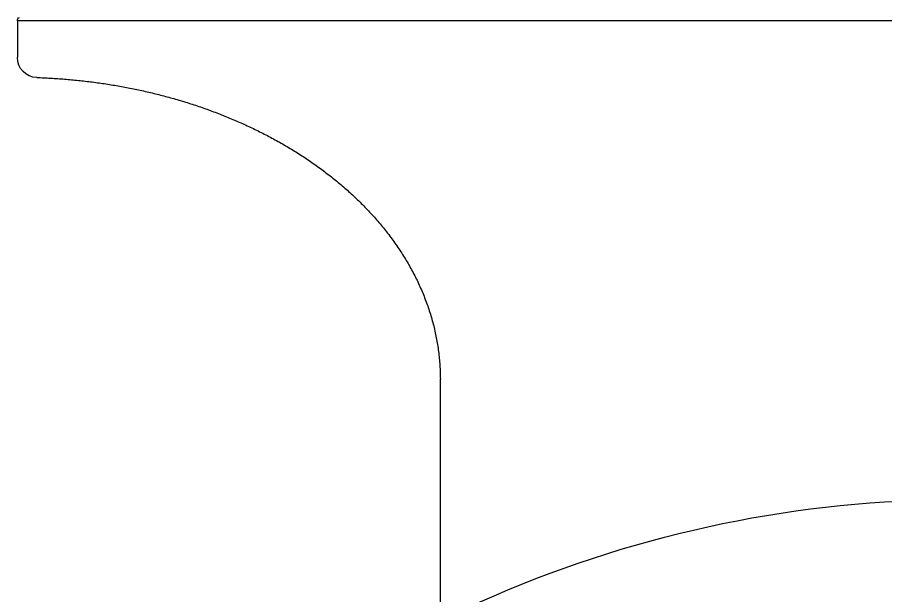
# Model space of a CAD drawing. Header units: millimetres. Extents: x 2213 to 82676, y 1050 to 28650.
# Drawn here: x 20267.94 to 20312.19, y 10412.64 to 10442.12 of the extents above; entities that cross this region are included whole.
import ezdxf

# ---------------------------------------------------------------- set-up
doc = ezdxf.new("R2010")
doc.units = ezdxf.units.MM
doc.header["$LTSCALE"] = 200
doc.layers.add('A-FIX', color=5, linetype='Continuous')

# ---------------------------------------------------------------- blocks, each defined once
blk = doc.blocks.new('A$C657279D5')
at = {"linetype": 'Continuous'}
for p, q in [((-161.194736, 854.582301), (-68.805355, 854.582301)), ((-68.805355, 854.582301), (-68.805355, 852.717455)), ((-68.805355, 854.582301), (-68.805355, 852.717455)), ((-90.362878, 836.309735), (-90.362878, 812.801745))]:
    blk.add_line(p, q, dxfattribs=at)
blk.add_lwpolyline([(-69.798307, 851.691292), (-69.886307, 851.688292), (-69.974307, 851.685292), (-70.062307, 851.681292), (-70.151307, 851.677292), (-70.239307, 851.673292), (-70.327307, 851.669292), (-70.415307, 851.664292), (-70.504307, 851.659292), (-70.592307, 851.654292), (-70.680307, 851.649292), (-70.769307, 851.643292), (-70.857307, 851.637292), (-70.945307, 851.631292), (-71.033307, 851.625292), (-71.122307, 851.618292), (-71.210307, 851.611292), (-71.298307, 851.604292), (-71.386307, 851.597292), (-71.475307, 851.589292), (-71.563307, 851.581292), (-71.651307, 851.573292), (-71.739307, 851.564292), (-71.827307, 851.555292), (-71.916307, 851.546292), (-72.004307, 851.537292), (-72.092307, 851.527292), (-72.180307, 851.518292), (-72.268307, 851.507292), (-72.356307, 851.497292), (-72.444307, 851.487292), (-72.532307, 851.476292), (-72.620307, 851.464292), (-72.708307, 851.453292), (-72.796307, 851.441292), (-72.884307, 851.429292), (-72.971307, 851.417292), (-73.059307, 851.405292), (-73.147307, 851.392292), (-73.235307, 851.379292), (-73.322307, 851.366292), (-73.410307, 851.352292), (-73.498307, 851.338292), (-73.585307, 851.324292), (-73.673307, 851.310292), (-73.760307, 851.295292), (-73.848307, 851.281292), (-73.935307, 851.265292), (-74.022307, 851.250292), (-74.110307, 851.234292), (-74.197307, 851.218292), (-74.284307, 851.202292), (-74.371307, 851.186292), (-74.458307, 851.169292), (-74.545307, 851.152292), (-74.632307, 851.135292), (-74.719307, 851.117292), (-74.806307, 851.099292), (-74.893307, 851.081292), (-74.980307, 851.063292), (-75.067307, 851.044292), (-75.153307, 851.025292), (-75.240307, 851.006292), (-75.326307, 850.986292), (-75.413307, 850.967292), (-75.499307, 850.947292), (-75.585307, 850.926292), (-75.672307, 850.906292), (-75.758307, 850.885292), (-75.844307, 850.864292), (-75.930307, 850.843292), (-76.016307, 850.821292), (-76.102307, 850.799292), (-76.188307, 850.777292), (-76.273307, 850.754292), (-76.359307, 850.732292), (-76.444307, 850.709292), (-76.530307, 850.685292), (-76.615307, 850.662292), (-76.701307, 850.638292), (-76.786307, 850.614292), (-76.871307, 850.589292), (-76.956307, 850.565292), (-77.041307, 850.540292), (-77.126307, 850.514292), (-77.211307, 850.489292), (-77.295307, 850.463292), (-77.380307, 850.437292), (-77.465307, 850.411292), (-77.549307, 850.384292), (-77.633307, 850.357292), (-77.718307, 850.330292), (-77.802307, 850.303292), (-77.886307, 850.275292), (-77.970307, 850.247292), (-78.053307, 850.218292), (-78.137307, 850.190292), (-78.221307, 850.161292), (-78.304307, 850.132292), (-78.388307, 850.102292), (-78.471307, 850.073292), (-78.554307, 850.043292), (-78.637307, 850.012292), (-78.720307, 849.982292), (-78.803307, 849.951292), (-78.886307, 849.920292), (-78.969307, 849.889292), (-79.051307, 849.857292), (-79.133307, 849.825292), (-79.216307, 849.793292), (-79.298307, 849.760292), (-79.380307, 849.727292), (-79.462307, 849.694292), (-79.544307, 849.661292), (-79.625307, 849.627292), (-79.707307, 849.593292), (-79.788307, 849.559292), (-79.870307, 849.524292), (-79.951307, 849.489292), (-80.032307, 849.454292), (-80.113307, 849.418292), (-80.194307, 849.383292), (-80.274307, 849.347292), (-80.355307, 849.310292), (-80.435307, 849.274292), (-80.516307, 849.237292), (-80.596307, 849.199292), (-80.676307, 849.162292), (-80.755307, 849.124292), (-80.835307, 849.086292), (-80.915307, 849.047292), (-80.994307, 849.009292), (-81.073307, 848.970292), (-81.153307, 848.930292), (-81.232307, 848.891292), (-81.310307, 848.851292), (-81.389307, 848.811292), (-81.468307, 848.770292), (-81.546307, 848.729292), (-81.624307, 848.688292), (-81.703307, 848.647292), (-81.780307, 848.605292), (-81.858307, 848.563292), (-81.936307, 848.521292), (-82.013307, 848.478292), (-82.091307, 848.435292), (-82.168307, 848.392292), (-82.245307, 848.348292), (-82.321307, 848.304292), (-82.398307, 848.260292), (-82.474307, 848.216292), (-82.551307, 848.171292), (-82.627307, 848.126292), (-82.702307, 848.080292), (-82.778307, 848.034292), (-82.854307, 847.988292), (-82.929307, 847.942292), (-83.004307, 847.895292), (-83.079307, 847.848292), (-83.154307, 847.801292), (-83.228307, 847.753292), (-83.302307, 847.705292), (-83.376307, 847.657292), (-83.450307, 847.609292), (-83.524307, 847.560292), (-83.597307, 847.510292), (-83.671307, 847.461292), (-83.744307, 847.411292), (-83.816307, 847.361292), (-83.889307, 847.310292), (-83.961307, 847.259292), (-84.033307, 847.208292), (-84.105307, 847.157292), (-84.177307, 847.105292), (-84.248307, 847.053292), (-84.320307, 847.000292), (-84.391307, 846.948292), (-84.461307, 846.894292), (-84.532307, 846.841292), (-84.602307, 846.787292), (-84.672307, 846.733292), (-84.742307, 846.679292), (-84.811307, 846.624292), (-84.880307, 846.569292), (-84.949307, 846.513292), (-85.018307, 846.458292), (-85.086307, 846.402292), (-85.154307, 846.345292), (-85.222307, 846.289292), (-85.290307, 846.232292), (-85.357307, 846.174292), (-85.424307, 846.116292), (-85.491307, 846.058292), (-85.557307, 846.000292), (-85.624307, 845.941292), (-85.689307, 845.882292), (-85.755307, 845.823292), (-85.820307, 845.763292), (-85.885307, 845.703292), (-85.950307, 845.643292), (-86.014307, 845.582292), (-86.078307, 845.521292), (-86.142307, 845.460292), (-86.205307, 845.398292), (-86.269307, 845.336292), (-86.331307, 845.274292), (-86.394307, 845.211292), (-86.456307, 845.148292), (-86.518307, 845.085292), (-86.579307, 845.021292), (-86.640307, 844.957292), (-86.701307, 844.893292), (-86.761307, 844.828292), (-86.821307, 844.763292), (-86.881307, 844.698292), (-86.940307, 844.633292), (-86.999307, 844.567292), (-87.058307, 844.500292), (-87.116307, 844.434292), (-87.174307, 844.367292), (-87.232307, 844.300292), (-87.289307, 844.232292), (-87.346307, 844.164292), (-87.402307, 844.096292), (-87.458307, 844.027292), (-87.514307, 843.958292), (-87.569307, 843.889292), (-87.623307, 843.820292), (-87.678307, 843.750292), (-87.732307, 843.680292), (-87.785307, 843.609292), (-87.838307, 843.538292), (-87.891307, 843.467292), (-87.943307, 843.396292), (-87.995307, 843.324292), (-88.046307, 843.252292), (-88.097307, 843.180292), (-88.148307, 843.107292), (-88.198307, 843.034292), (-88.247307, 842.961292), (-88.296307, 842.887292), (-88.345307, 842.813292), (-88.393307, 842.739292), (-88.441307, 842.664292), (-88.488307, 842.590292), (-88.535307, 842.514292), (-88.581307, 842.439292), (-88.627307, 842.363292), (-88.672307, 842.287292), (-88.717307, 842.211292), (-88.761307, 842.134292), (-88.804307, 842.057292), (-88.848307, 841.980292), (-88.890307, 841.902292), (-88.932307, 841.825292), (-88.974307, 841.746292), (-89.015307, 841.668292), (-89.055307, 841.589292), (-89.095307, 841.510292), (-89.135307, 841.431292), (-89.174307, 841.352292), (-89.212307, 841.272292), (-89.250307, 841.192292), (-89.287307, 841.111292), (-89.324307, 841.031292), (-89.360307, 840.950292), (-89.395307, 840.869292), (-89.430307, 840.787292), (-89.464307, 840.706292), (-89.498307, 840.624292), (-89.531307, 840.542292), (-89.564307, 840.460292), (-89.596307, 840.377292), (-89.627307, 840.294292), (-89.658307, 840.211292), (-89.688307, 840.128292), (-89.718307, 840.045292), (-89.747307, 839.961292), (-89.775307, 839.877292), (-89.802307, 839.793292), (-89.830307, 839.709292), (-89.856307, 839.624292), (-89.882307, 839.539292), (-89.907307, 839.454292), (-89.931307, 839.369292), (-89.955307, 839.284292), (-89.978307, 839.198292), (-90.001307, 839.113292), (-90.023307, 839.027292), (-90.044307, 838.941292), (-90.065307, 838.854292), (-90.085307, 838.768292), (-90.104307, 838.681292), (-90.122307, 838.595292), (-90.140307, 838.508292), (-90.157307, 838.421292), (-90.174307, 838.334292), (-90.190307, 838.247292), (-90.205307, 838.159292), (-90.219307, 838.072292), (-90.233307, 837.984292), (-90.246307, 837.897292), (-90.259307, 837.809292), (-90.271307, 837.721292), (-90.282307, 837.633292), (-90.292307, 837.545292), (-90.302307, 837.457292), (-90.311307, 837.369292), (-90.319307, 837.281292), (-90.326307, 837.193292), (-90.333307, 837.104292), (-90.339307, 837.016292), (-90.345307, 836.928292), (-90.350307, 836.839292), (-90.353307, 836.751292), (-90.357307, 836.663292), (-90.359307, 836.574292), (-90.361307, 836.486292), (-90.362307, 836.398292), (-90.363307, 836.309292)], dxfattribs=at)
for centre, radius, start, end in [((-69.010665, 854.582301), 0.20531, 0, 60.000355), ((-69.831904, 852.717455), 1.026549, 271.902094, 0), ((-116.79702, 770.549417), 59.628108, 64.361421, 111.256015)]:
    blk.add_arc(centre, radius, start, end, dxfattribs=at)

msp = doc.modelspace()

# ---------------------------------------------------------------- block references
at = {"layer": 'A-FIX', "xscale": -1}
msp.add_blockref('A$C657279D5', (20199.133, 9587.363), dxfattribs=at)

doc.saveas('drawing.dxf')
